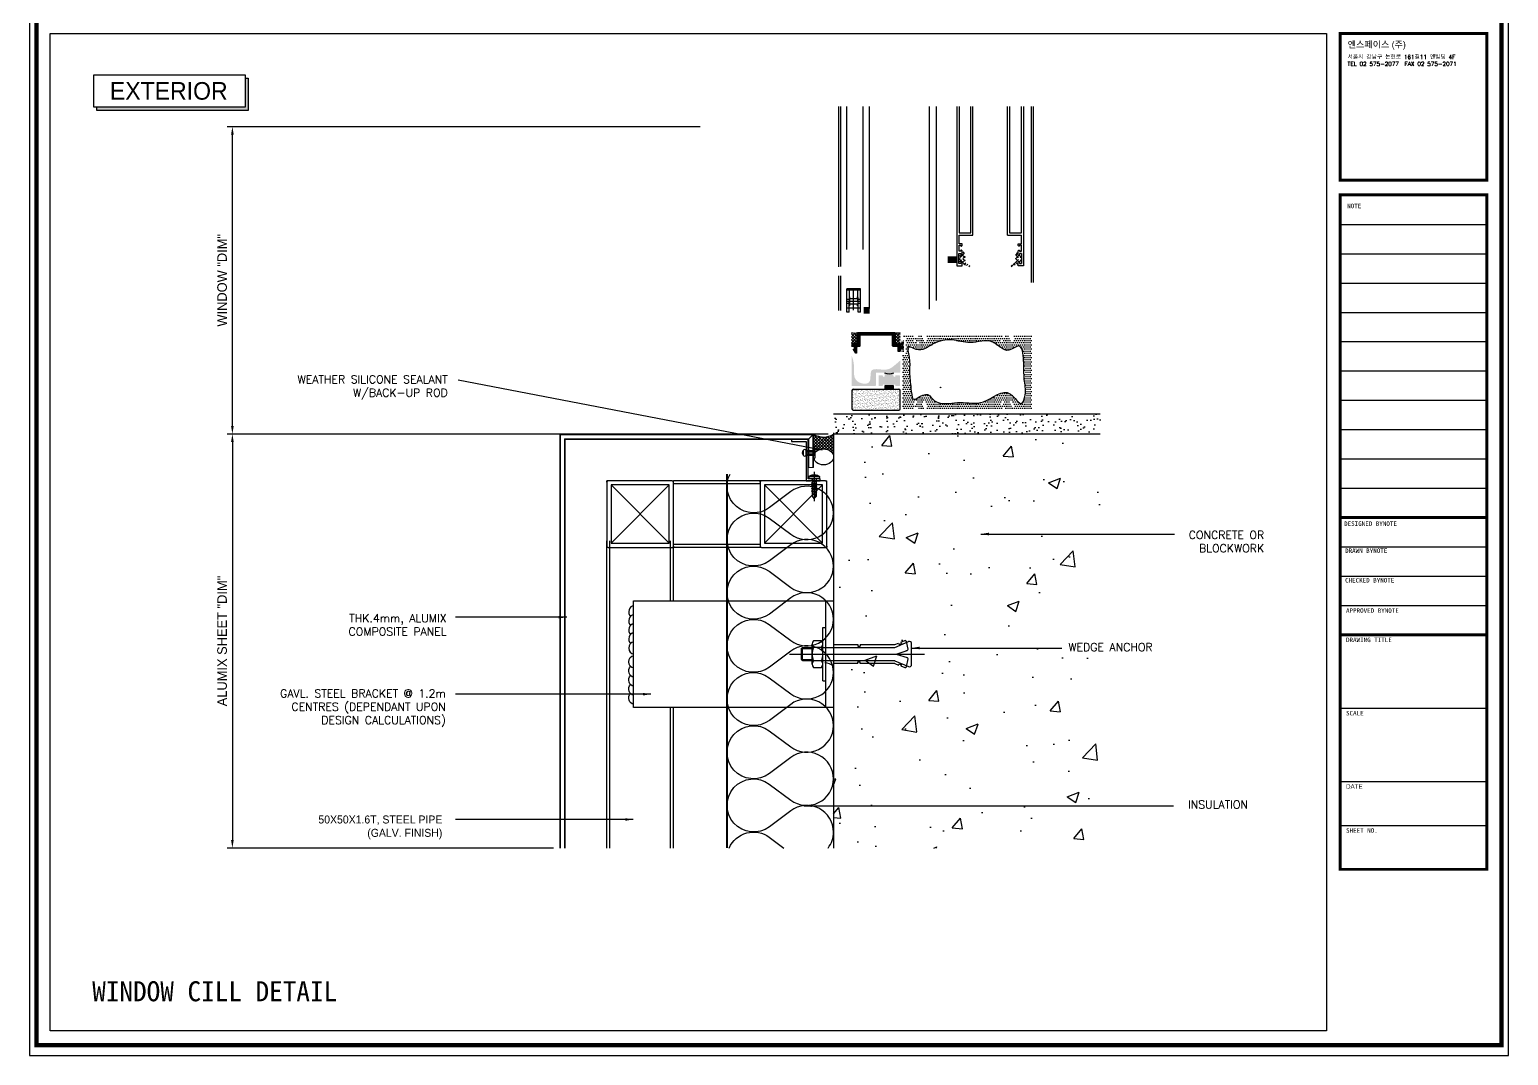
# Model space of a CAD drawing. Header units: millimetres. Extents: x 7297 to 60227, y -7497 to 19324.
# Drawn here: x 21964 to 23072, y 14793 to 15561 of the extents above; entities that cross this region are included whole.
import ezdxf

# ---------------------------------------------------------------- set-up
doc = ezdxf.new("R2010")
doc.units = ezdxf.units.MM
doc.layers.add('NS_AL_PANEL', color=32, linetype='Continuous', lineweight=9)
for name, color, linetype in [('NS_BRACKET_NUTS', 1, 'Continuous'), ('NS_CAULKING', 8, 'Continuous'), ('NS_COL_D-GREY', 8, 'Continuous'), ('NS_COL_MAGENTA', 6, 'Continuous'), ('NS_COL_RED', 1, 'Continuous'), ('NS_COL_WHITE', 7, 'Continuous'), ('NS_CON', 8, 'Continuous'), ('NS_CON_LINE', 2, 'Continuous'), ('NS_DIM', 1, 'Continuous'), ('NS_FORM', 7, 'Continuous'), ('NS_FRAME', 253, 'Continuous'), ('NS_INSUL', 8, 'Continuous'), ('NS_PIPE_FRAME', 2, 'Continuous'), ('NS_RIVET_SCREW', 1, 'Continuous'), ('NS_TEXT', 2, 'Continuous'), ('NS_TEXT_TITLE', 141, 'Continuous'), ('NS_WATERPROOF', 150, 'Continuous'), ('NS_WELD', 1, 'Continuous')]:
    doc.layers.add(name, color=color, linetype=linetype)
doc.styles.add('Expo M', font='Expo M.ttf')
doc.styles.add('HGTXT', font='romans.shx', dxfattribs={"bigfont": 'whgtxt.shx'})
doc.styles.add('HY울릉도L', font='')
doc.styles.add('style1', font='simplex.shx')
doc.styles.get('HY울릉도L').set_extended_font_data('Dotum')
doc.dimstyles.new('N-SPACE', dxfattribs={"dimscale": 4, "dimtxt": 1.8, "dimasz": 1.5, "dimexe": 1, "dimexo": 1, "dimgap": 1, "dimtad": 1, "dimtoh": 1, "dimdec": 1, "dimzin": 1, "dimdsep": 46, "dimtxsty": 'Expo M', "dimcen": 2, "dimclrd": 1, "dimclre": 1, "dimclrt": 2, "dimadec": 1, "dimazin": 0, "dimtfac": 1, "dimtdec": 1, "dimtix": 1, "dimtmove": 1, "dimatfit": 3, "dimfxl": 1, "dimtolj": 1, "dimtzin": 1, "dimarcsym": 0})
pattern_1 = [(45, (-13537.5487, 10922.9995), (-1.122532015, 1.122532015), []), (135, (-13537.5487, 10922.9995), (-1.122532015, -1.122532015), [])]
pattern_2 = [(45, (22001.5755, 14444.3175), (-1.3258252, 1.3258252), []), (135, (22001.5755, 14444.3175), (-1.3258252, -1.3258252), [])]

# ---------------------------------------------------------------- blocks, each defined once
blk = doc.blocks.new('AL-TEMPLATE')
at = {"color": 8}
for p, q in [((2716.82, 1392.97), (2800.02, 1392.97)), ((2716.82, 1376.33), (2800.02, 1376.33)), ((2716.82, 1359.69), (2800.02, 1359.69)), ((2716.82, 1343.05), (2800.02, 1343.05)), ((2716.82, 1326.41), (2800.02, 1326.41)), ((2716.82, 1309.77), (2800.02, 1309.77)), ((2716.82, 1293.13), (2800.02, 1293.13)), ((2716.82, 1276.49), (2800.02, 1276.49)), ((2716.82, 1259.85), (2800.02, 1259.85)), ((2716.82, 1243.21), (2800.02, 1243.21)), ((2716.82, 1209.93), (2800.02, 1209.93)), ((2716.82, 1193.29), (2800.02, 1193.29)), ((2716.82, 1176.65), (2800.02, 1176.65)), ((2716.82, 1118.41), (2800.02, 1118.41)), ((2716.82, 1076.81), (2800.02, 1076.81)), ((2716.82, 1051.85), (2800.02, 1051.85))]:
    blk.add_line(p, q, dxfattribs=at)
at = {"color": 7, "ltscale": 2}
blk.add_lwpolyline([(1972.34, 1515.25), (1972.34, 921.25), (2812.34, 921.25), (2812.34, 1515.25)], close=True, dxfattribs=at)
at = {"color": 8}
for points, const_width in [([(1976.34, 1509.45), (2808.34, 1509.45), (2808.34, 927.05), (1976.34, 927.05)], 2.5), ([(2716.82, 1501.32), (2800.02, 1501.32), (2800.02, 1418.12), (2716.82, 1418.12)], 1.66), ([(2716.82, 1409.8), (2800.02, 1409.8), (2800.02, 1026.89), (2716.82, 1026.89)], 1.66)]:
    blk.add_lwpolyline(points, close=True, dxfattribs=dict(at, const_width=const_width))
at = {"color": 9}
blk.add_lwpolyline([(1984.07, 1501.32), (2709.08, 1501.32), (2709.08, 935.18), (1984.07, 935.18)], close=True, dxfattribs=at)
at = {"color": 8, "const_width": 1.66}
for points in [[(2716.82, 1226.57), (2800.02, 1226.57)], [(2716.82, 1160.01), (2800.02, 1160.01)]]:
    blk.add_lwpolyline(points, dxfattribs=at)
at = {"color": 146, "true_color": 0x105689, "insert": (2721.06, 1496.93), "char_height": 3.6698, "attachment_point": 1, "style": 'HGTXT'}
blk.add_mtext('{\\fExpo M|b0|i0|c129|p18;엔스페이스 (주)}', dxfattribs=at)
at = {"insert": (2720.94, 1489.17), "char_height": 2.3487, "attachment_point": 1, "style": 'HGTXT'}
blk.add_mtext('서울시 강남구 논현로 161길11 엔빌딩 4F\\PTEL 02 575-2077  FAX 02 575-2071', dxfattribs=at)
at = {"color": 8, "attachment_point": 1}
for s, insert, char_height, width in [('NOTE', (2720.76, 1404.73), 2.556, 438.9676), ('DESIGNED BYNOTE', (2719.01, 1224.39), 2.5559, 438.9676), ('DRAWN BYNOTE', (2719.56, 1209.04), 2.5559, 438.9676), ('CHECKED BYNOTE', (2719.56, 1192.25), 2.5559, 438.9676), ('APPROVED BYNOTE', (2720.1, 1175.04), 2.5559, 438.9676), ('DRAWING TITLE', (2720.1, 1158.4), 2.5559, 438.9675), ('SCALE', (2720.1, 1116.8), 2.556, 438.9675), ('{\\fﾱﾼﾸﾲ|b0|i0|c129|p49;DATE}', (2720.1, 1075.2), 2.5559, 438.9675), ('SHEET NO.', (2720.1, 1050.24), 2.556, 438.9675)]:
    blk.add_mtext(s, dxfattribs=dict(at, insert=insert, char_height=char_height, width=width))
blk = doc.blocks.new('*D898')
at = {"layer": 'NS_DIM', "color": 1, "lineweight": -2, "transparency": 16777216}
for p, q in [((22357.2, 15258.3), (22111.7, 15258.3)), ((22115.7, 15252.3), (22115.7, 14954.1)), ((22356.4, 14948.1), (22111.7, 14948.1))]:
    blk.add_line(p, q, dxfattribs=at)
at = {"layer": 'NS_DIM', "color": 1, "transparency": 16777216}
for points in [[(22114.7, 15252.3), (22116.7, 15252.3), (22115.7, 15258.3)], [(22114.7, 14954.1), (22116.7, 14954.1), (22115.7, 14948.1)]]:
    blk.add_solid(points, dxfattribs=at)
at = {"layer": 'NS_DIM', "color": 2, "transparency": 16777216, "insert": (22108, 15103.2), "char_height": 7.2, "attachment_point": 5, "rotation": 90, "style": 'Expo M'}
blk.add_mtext('\\A1;ALUMIX SHEET "DIM"', dxfattribs=at)
blk = doc.blocks.new('*D897')
at = {"layer": 'NS_DIM', "color": 1, "lineweight": -2, "transparency": 16777216}
for p, q in [((22466.5, 15488.6), (22111.7, 15488.6)), ((22115.7, 15264.3), (22115.7, 15482.6)), ((22562.5, 15258.3), (22111.7, 15258.3))]:
    blk.add_line(p, q, dxfattribs=at)
at = {"layer": 'NS_DIM', "color": 1, "transparency": 16777216}
for points in [[(22114.7, 15482.6), (22116.7, 15482.6), (22115.7, 15488.6)], [(22114.7, 15264.3), (22116.7, 15264.3), (22115.7, 15258.3)]]:
    blk.add_solid(points, dxfattribs=at)
at = {"layer": 'NS_DIM', "color": 2, "transparency": 16777216, "insert": (22108, 15373.5), "char_height": 7.2, "attachment_point": 5, "rotation": 90, "style": 'Expo M'}
blk.add_mtext('\\A1;WINDOW "DIM"', dxfattribs=at)
blk = doc.blocks.new('피스')
for p, q in [((-4, 1.5), (-4, 1)), ((-4, 1.5), (4, 1.5)), ((-3, 0), (3, 0)), ((-0.5, 3), (-0.4, 2.3)), ((-0.4, 2.3), (0.4, 2.3)), ((0, 5), (0, -16.8)), ((0.5, 3), (0.4, 2.3)), ((4, 1.5), (4, 1)), ((2, -1.5), (-2, -2)), ((-1.5, -1.5), (-2, -2)), ((-2, -2), (-1.5, -2.5)), ((-1.5, -3.5), (-2, -4)), ((2, -3.5), (-2, -4)), ((-2, -4), (-1.5, -4.5)), ((-1.5, -5.5), (-2, -6)), ((2, -5.5), (-2, -6)), ((-2, -6), (-1.5, -6.5)), ((-1.5, -7.5), (-2, -8)), ((2, -7.5), (-2, -8)), ((-2, -8), (-1.5, -8.5)), ((-1.5, -9.5), (-2, -10)), ((2, -9.5), (-2, -10)), ((-2, -10), (-1.5, -10.5)), ((-1.5, -0.5), (-1.5, -1.5)), ((1.5, -1), (-1.5, -1.5)), ((1.5, -2), (-1.5, -2.5)), ((-1.5, -2.5), (-1.5, -3.5)), ((1.5, -3), (-1.5, -3.5)), ((1.5, -4), (-1.5, -4.5)), ((-1.5, -4.5), (-1.5, -5.5)), ((1.5, -5), (-1.5, -5.5)), ((1.5, -6), (-1.5, -6.5)), ((-1.5, -6.5), (-1.5, -7.5)), ((1.5, -7), (-1.5, -7.5)), ((1.5, -8), (-1.5, -8.5)), ((-1.5, -8.5), (-1.5, -9.5)), ((1.5, -9), (-1.5, -9.5)), ((1.5, -10), (-1.5, -10.5)), ((-1.5, -10.5), (-1.5, -13.5)), ((1.5, -0.5), (1.5, -1)), ((1.5, -1), (2, -1.5)), ((2, -1.5), (1.5, -2)), ((1.5, -2), (1.5, -3)), ((1.5, -3), (2, -3.5)), ((2, -3.5), (1.5, -4)), ((1.5, -4), (1.5, -5)), ((1.5, -5), (2, -5.5)), ((2, -5.5), (1.5, -6)), ((1.5, -6), (1.5, -7)), ((1.5, -7), (2, -7.5)), ((2, -7.5), (1.5, -8)), ((1.5, -8), (1.5, -9)), ((1.5, -9), (2, -9.5)), ((2, -9.5), (1.5, -10)), ((1.5, -10), (1.5, -13)), ((0, -15), (-1.5, -13.5)), ((-1.3, -13.5), (-1.3, -12)), ((0, -15), (-1.3, -13.5)), ((0, -15), (1.5, -13)), ((1.5, -13), (0.6, -11.5))]:
    blk.add_line(p, q)
for centre, radius, start, end in [((0, -3.1), 6.08, 94.7146, 131.1121), ((-3, 1), 1, 180, 270), ((-2, -0.5), 0.5, 0, 90), ((0, -3.1), 6.08, 48.8879, 85.2854), ((2, -0.5), 0.5, 90, 180), ((3, 1), 1, 270, 0), ((-0.3, -12), 1, 30.0863, 180)]:
    blk.add_arc(centre, radius, start, end)
blk = doc.blocks.new('N-SCREW')
blk.add_blockref('피스', (17.3, -1))
blk = doc.blocks.new('md-01')
blk.add_lwpolyline([(3059.8, 4337.6), (3059.8, 4328.6), (3043.3, 4328.6), (3030.3, 4328.6), (3030.3, 4316.1), (3031.8, 4316.1), (3031.8, 4327.1), (3043.3, 4327.1), (3061.3, 4327.1), (3061.3, 4330.1), (3061, 4330.4), (3061.3, 4330.7), (3061, 4331), (3061.3, 4331.3), (3061, 4331.6), (3061.3, 4331.9), (3061, 4332.2), (3061.3, 4332.5), (3061, 4332.8), (3061.3, 4333.1), (3061, 4333.4), (3061.3, 4333.7), (3061, 4334), (3061.3, 4334.3), (3061, 4334.6), (3061.3, 4334.9), (3061.3, 4337.6)], close=True)
at = {"xscale": -1, "rotation": 90}
blk.add_blockref('N-SCREW', (3058.7, 4350.4), dxfattribs=at)
blk = doc.blocks.new('*U98')
for p, q in [((1, 50), (0, 50)), ((0, 49), (0, 50)), ((0, 49), (0, 1)), ((49, 50), (1, 50)), ((3.2, 3.2), (46.8, 46.8)), ((46.8, 3.2), (3.2, 46.8)), ((49, 50), (50, 50)), ((50, 49), (50, 50)), ((50, 1), (50, 49)), ((0, 1), (0, 0)), ((1, 0), (0, 0)), ((50, 1), (50, 0)), ((1, 0), (49, 0)), ((49, 0), (50, 0))]:
    blk.add_line(p, q)
blk.add_lwpolyline([(3.2, 46.8), (3.2, 3.2), (46.8, 3.2), (46.8, 46.8)], close=True)
for centre, start, end in [((1, 49), 90, 180), ((49, 49), 0, 90), ((1, 1), 180, 270), ((49, 1), 270, 0)]:
    blk.add_arc(centre, 1, start, end)

msp = doc.modelspace()

# ---------------------------------------------------------------- hatches: boundary and pattern name
at = {"layer": 'NS_CAULKING'}
msp.add_hatch(color=256, dxfattribs=at).paths.add_polyline_path([(22612.86, 15301.87), (22612.86, 15302.32), (22615.66, 15302.32, -0.4142136), (22616.16, 15301.82), (22616.16, 15294.82, -0.4142136), (22615.66, 15294.32), (22612.86, 15294.32), (22612.86, 15294.77, 1), (22611.36, 15294.77), (22611.36, 15294.32), (22604.86, 15294.32), (22604.86, 15294.77, 1), (22603.36, 15294.77), (22603.36, 15294.32), (22600.66, 15294.32, -0.4142136), (22600.16, 15294.82), (22600.16, 15301.82, -0.4142136), (22600.66, 15302.32), (22603.36, 15302.32), (22603.36, 15301.87, 1), (22604.86, 15301.87), (22604.86, 15303.57, 0.1989124), (22604.64, 15304.1, 0.200897), (22611.58, 15304.1, 0.1989124), (22611.36, 15303.57), (22611.36, 15302.32), (22611.36, 15301.87, 1)])
h = msp.add_hatch(dxfattribs=at)
h.set_pattern_fill('ANSI37', color=256, scale=0.5, style=0)
h.set_pattern_definition([(45, (-3566.0083, -22469.9469), (-1.122532015, 1.122532015), []), (135, (-3566.0083, -22469.9469), (-1.122532015, -1.122532015), [])])
edge = h.paths.add_edge_path()
edge.add_ellipse((22558.95, 15241.18), major_axis=(-7.5, 0), ratio=0.7930893, start_angle=180, end_angle=360)
edge.add_line((22551.45, 15241.18), (22551.45, 15258.33))
edge.add_arc((22558.95, 15269.53), 13.48, 236.20705, 303.79295)
edge.add_line((22566.45, 15258.33), (22566.45, 15241.18))
at = {"layer": 'NS_COL_D-GREY'}
h = msp.add_hatch(dxfattribs=at)
h.set_pattern_fill('ANSI37', color=256, scale=15, style=0)
h.set_pattern_definition(pattern_2)
edge = h.paths.add_edge_path(flags=16)
edge.add_arc((22661.8, 15388.93), 0.3, 180, 289.87076)
edge.add_arc((22659.15, 15396.29), 8.12, 289.87076, 298.29301)
edge.add_arc((22662.56, 15389.8), 0.8, 303.16009, 416.83991)
edge.add_arc((22659.15, 15383.32), 8.12, 61.70699, 70.12924)
edge.add_arc((22661.8, 15390.68), 0.3, 70.12924, 180)
edge.add_line((22661.5, 15390.68), (22661.5, 15388.93))
edge = h.paths.add_edge_path()
edge.add_arc((22664.94, 15387.47), 0.3, 99.59407, 226.96109, ccw=False)
edge.add_arc((22664.84, 15388.07), 0.3, 279.59407, 360)
edge.add_line((22665.14, 15388.07), (22665.14, 15391.17))
edge.add_arc((22645.55, 15387.15), 20, 11.60062, 19.43343)
edge.add_arc((22663, 15393.3), 1.5, 19.43343, 90)
edge.add_line((22663, 15394.8), (22662.96, 15394.8))
edge.add_line((22662.96, 15394.8), (22662.96, 15392.58))
edge.add_line((22662.96, 15392.58), (22662.46, 15392.08))
edge.add_line((22662.46, 15392.08), (22661.76, 15392.08))
edge.add_line((22661.76, 15392.08), (22661.76, 15392.4))
edge.add_line((22661.76, 15392.4), (22661.76, 15392.5))
edge.add_arc((22661.46, 15392.5), 0.3, 0, 130)
edge.add_line((22661.26, 15392.73), (22660.86, 15392.4))
edge.add_arc((22661.06, 15392.17), 0.3, 130, 180)
edge.add_line((22660.76, 15392.17), (22660.76, 15387.2))
edge.add_arc((22661.06, 15387.2), 0.3, 180, 210)
edge.add_line((22660.8, 15387.05), (22661.03, 15386.65))
edge.add_arc((22661.29, 15386.8), 0.3, 209.9997, 345.00028)
edge.add_line((22661.58, 15386.72), (22661.8, 15387.58))
edge.add_line((22661.8, 15387.58), (22662.46, 15387.58))
edge.add_line((22662.46, 15387.58), (22662.96, 15387.08))
edge.add_line((22662.96, 15387.08), (22662.96, 15386.29))
edge.add_arc((22663.46, 15386.29), 0.5, 180, 244.2937)
edge.add_line((22663.24, 15385.84), (22667.85, 15383.64))
edge.add_arc((22668.15, 15384.04), 0.5, 233.01777, 406.95174)
edge.add_line((22668.49, 15384.4), (22664.74, 15387.26))
h = msp.add_hatch(dxfattribs=at)
h.set_pattern_fill('ANSI37', color=256, scale=15, style=0)
h.set_pattern_definition(pattern_2)
edge = h.paths.add_edge_path(flags=16)
edge.add_arc((22706.11, 15388.93), 0.3, 250.12924, 360)
edge.add_line((22706.41, 15388.93), (22706.41, 15390.68))
edge.add_arc((22706.11, 15390.68), 0.3, 0, 109.87076)
edge.add_arc((22708.77, 15383.32), 8.12, 109.87076, 118.29301)
edge.add_arc((22705.36, 15389.8), 0.8, 123.16009, 236.83991)
edge.add_arc((22708.77, 15396.29), 8.12, 241.70699, 250.12924)
edge = h.paths.add_edge_path()
edge.add_arc((22702.97, 15387.47), 0.3, -46.96109, 80.40593, ccw=False)
edge.add_line((22703.18, 15387.26), (22699.43, 15384.4))
edge.add_arc((22699.77, 15384.04), 0.5, 133.04826, 306.98223)
edge.add_line((22700.07, 15383.64), (22704.67, 15385.84))
edge.add_arc((22704.46, 15386.29), 0.5, 295.7063, 360)
edge.add_line((22704.96, 15386.29), (22704.96, 15387.08))
edge.add_line((22704.96, 15387.08), (22705.46, 15387.58))
edge.add_line((22705.46, 15387.58), (22706.11, 15387.58))
edge.add_line((22706.11, 15387.58), (22706.34, 15386.72))
edge.add_arc((22706.63, 15386.8), 0.3, 194.99972, 330.0003)
edge.add_line((22706.89, 15386.65), (22707.12, 15387.05))
edge.add_arc((22706.86, 15387.2), 0.3, 330, 360)
edge.add_line((22707.16, 15387.2), (22707.16, 15392.17))
edge.add_arc((22706.86, 15392.17), 0.3, 0, 50)
edge.add_line((22707.05, 15392.4), (22706.65, 15392.73))
edge.add_arc((22706.46, 15392.5), 0.3, 50, 180)
edge.add_line((22706.16, 15392.5), (22706.16, 15392.4))
edge.add_line((22706.16, 15392.4), (22706.16, 15392.08))
edge.add_line((22706.16, 15392.08), (22705.46, 15392.08))
edge.add_line((22705.46, 15392.08), (22704.96, 15392.58))
edge.add_line((22704.96, 15392.58), (22704.96, 15394.8))
edge.add_line((22704.96, 15394.8), (22704.92, 15394.8))
edge.add_arc((22704.92, 15393.3), 1.5, 90, 160.56657)
edge.add_arc((22722.36, 15387.15), 20, 160.56657, 168.39938)
edge.add_line((22702.77, 15391.17), (22702.77, 15388.07))
edge.add_arc((22703.07, 15388.07), 0.3, 180, 260.40593)
h = msp.add_hatch(dxfattribs=at)
h.set_pattern_fill('ANSI37', color=256, scale=0.5, style=0)
h.set_pattern_definition(pattern_1)
h.paths.add_polyline_path([(22584.15, 15326.83, -0.4142136), (22583.65, 15326.33), (22580.45, 15326.33), (22580.45, 15324.02), (22579.95, 15324.02), (22579.95, 15334.33, 0.1339929), (22584.4, 15334.26, 0.2654604), (22584.15, 15333.83)])
h = msp.add_hatch(dxfattribs=at)
h.set_pattern_fill('ANSI31', color=256, scale=0.2, style=0)
h.set_pattern_definition([(45, (-13537.5487, 10922.99954), (-0.449012806, 0.449012806), [])])
h.paths.add_polyline_path([(22612.16, 15334.33, -0.4142134), (22612.66, 15333.83), (22612.66, 15326.33, 0.4142134), (22613.16, 15325.83), (22617.76, 15325.83), (22617.76, 15325.33), (22616.46, 15324.33), (22616.46, 15323.83, 0.4142136), (22616.96, 15323.33), (22618.16, 15323.33, -1), (22618.16, 15322.33), (22616.97, 15322.33, 0.426008), (22616.45, 15321.83), (22616.45, 15320.56, -0.3752797), (22615.96, 15320.13), (22614.96, 15320.13), (22614.96, 15323.33, 0.4142136), (22614.46, 15323.83), (22611.16, 15323.83, -0.4142134), (22610.66, 15324.33), (22610.66, 15331.83, 0.4142134), (22610.16, 15332.33), (22586.65, 15332.33, 0.4142136), (22586.15, 15331.83), (22586.15, 15324.33, -0.4142136), (22585.65, 15323.83), (22584.16, 15323.83, 0.4142136), (22583.66, 15323.33), (22583.66, 15318.83), (22583.16, 15318.83), (22581.36, 15321.53), (22581.36, 15321.83), (22581.86, 15321.83, 0.4142136), (22582.16, 15322.13), (22582.16, 15323.33, 0.4142136), (22581.66, 15323.83), (22580.45, 15323.83), (22580.45, 15326.33), (22583.65, 15326.33, 0.4142136), (22584.15, 15326.83), (22584.15, 15333.83, -0.4142136), (22584.65, 15334.33)])
h = msp.add_hatch(dxfattribs=at)
h.set_pattern_fill('ANSI37', color=256, scale=0.5, style=0)
h.set_pattern_definition(pattern_1)
h.paths.add_polyline_path([(22616.45, 15326.83, 1), (22617.45, 15326.83), (22617.45, 15328.33), (22618.95, 15328.33), (22618.95, 15320.33), (22617.45, 15320.33), (22617.45, 15321.83, 0.4025167), (22616.97, 15322.33), (22618.16, 15322.33, 1), (22618.16, 15323.33), (22616.96, 15323.33, -0.4142136), (22616.46, 15323.83), (22616.46, 15324.33), (22617.76, 15325.33), (22617.76, 15325.83), (22613.16, 15325.83, -0.4142134), (22612.66, 15326.33), (22612.66, 15333.83, 0.323396), (22612.32, 15334.3, 0.0800891), (22616.45, 15334.33)])
h = msp.add_hatch(dxfattribs=at)
h.set_pattern_fill('DOTS', color=256, style=0)
h.set_pattern_definition([(0, (17335.385, 2067.9974), (0.79375, 1.5875), [0, -1.5875])])
edge = h.paths.add_edge_path(flags=16)
edge.add_spline(control_points=[(22625.34, 15285.95), (22624.85, 15288.69), (22624.09, 15295.21), (22623.39, 15305.84), (22623.09, 15313.66), (22623, 15326.27), (22631.35, 15318.14), (22641.25, 15327.65), (22655.03, 15330.04), (22669.68, 15324.71), (22685.53, 15331.72), (22695.72, 15317.06), (22707.47, 15328.33), (22709.44, 15310.81), (22708.78, 15300.1), (22711.25, 15290.02), (22707.26, 15276.99), (22696.38, 15296.66), (22680.14, 15278.47), (22664.23, 15282.8), (22651.91, 15280.9), (22642.21, 15281.19), (22637.52, 15289.52), (22631.51, 15286.73), (22626.38, 15283.52), (22625.43, 15285.48), (22625.34, 15285.95)], knot_values=[0, 0, 0, 0, 8.3639029, 20.0050168, 29.9905783, 38.1238682, 42.1800199, 55.775346, 69.9536358, 83.8740465, 101.0009846, 114.398638, 122.4624564, 133.7410958, 148.2439871, 159.9528147, 166.6078069, 177.5716521, 198.4790084, 216.0315894, 224.6058283, 236.7240476, 241.361913, 249.492277, 253.5986115, 255.0113704, 255.0113704, 255.0113704, 255.0113704], degree=3, periodic=0)
edge = h.paths.add_edge_path()
edge.add_arc((22620.16, 15329.53), 0.5, -0.00202, 89.99889, ccw=False)
edge.add_line((22620.66, 15329.53), (22620.66, 15319.13))
edge.add_arc((22620.16, 15319.13), 0.5, 269.99889, 359.99798, ccw=False)
edge.add_line((22620.16, 15318.63), (22618.66, 15318.63))
edge.add_arc((22618.66, 15318.13), 0.5, 89.99889, 179.99929)
edge.add_line((22618.16, 15318.13), (22618.16, 15276.03))
edge.add_line((22618.16, 15276.03), (22626.84, 15276.03))
edge.add_arc((22626.84, 15276.53), 0.5, 270, 388.43689)
edge.add_arc((22631.46, 15279.03), 4.75, 135.32562, 208.43689, ccw=False)
edge.add_arc((22628.79, 15281.66), 1, -44.67438, 135.32562, ccw=False)
edge.add_arc((22631.46, 15279.03), 2.75, 135.32562, 404.6766)
edge.add_arc((22634.12, 15281.66), 1, 90, 224.6766, ccw=False)
edge.add_line((22634.12, 15282.66), (22634.12, 15282.66))
edge.add_arc((22634.12, 15281.66), 1, 44.6766, 89.99942, ccw=False)
edge.add_arc((22631.46, 15279.03), 4.75, -28.43689, 44.6766, ccw=False)
edge.add_arc((22636.07, 15276.53), 0.5, 151.56311, 270)
edge.add_line((22636.07, 15276.03), (22691.84, 15276.03))
edge.add_arc((22691.84, 15276.53), 0.5, 270, 388.43689)
edge.add_arc((22696.46, 15279.03), 4.75, 135.32562, 208.43689, ccw=False)
edge.add_arc((22693.79, 15281.66), 1, -44.67438, 135.32562, ccw=False)
edge.add_arc((22696.46, 15279.03), 2.75, 135.32562, 404.6766)
edge.add_arc((22699.12, 15281.66), 1, 44.6766, 224.6766, ccw=False)
edge.add_arc((22696.46, 15279.03), 4.75, -28.43689, 44.6766, ccw=False)
edge.add_arc((22701.07, 15276.53), 0.5, 151.56311, 270)
edge.add_line((22701.07, 15276.03), (22714.76, 15276.03))
edge.add_line((22714.76, 15276.03), (22714.76, 15332.63))
edge.add_line((22714.76, 15332.63), (22701.07, 15332.63))
edge.add_arc((22701.07, 15332.13), 0.5, 90, 208.43689)
edge.add_arc((22696.46, 15329.63), 4.75, -44.6766, 28.43689, ccw=False)
edge.add_arc((22699.12, 15326.99), 1, 135.3234, 315.3234, ccw=False)
edge.add_arc((22696.46, 15329.63), 2.75, 315.3234, 584.67438)
edge.add_arc((22693.79, 15326.99), 1, -135.32562, 44.67438, ccw=False)
edge.add_arc((22696.46, 15329.63), 4.75, 151.56311, 224.67438, ccw=False)
edge.add_arc((22691.84, 15332.13), 0.5, 331.56311, 450)
edge.add_line((22691.84, 15332.63), (22636.07, 15332.63))
edge.add_arc((22636.07, 15332.13), 0.5, 90, 208.43689)
edge.add_arc((22631.46, 15329.63), 4.75, -44.6766, 28.43689, ccw=False)
edge.add_arc((22634.12, 15326.99), 1, 135.3234, 315.3234, ccw=False)
edge.add_arc((22631.46, 15329.63), 2.75, 315.3234, 584.67438)
edge.add_arc((22628.79, 15326.99), 1, -135.32562, 44.67438, ccw=False)
edge.add_arc((22631.46, 15329.63), 4.75, 151.56311, 224.67438, ccw=False)
edge.add_arc((22626.84, 15332.13), 0.5, 331.56311, 450)
edge.add_line((22626.84, 15332.63), (22618.66, 15332.63))
edge.add_arc((22618.66, 15332.13), 0.5, 90, 180)
edge.add_line((22618.16, 15332.13), (22618.16, 15330.53))
edge.add_arc((22618.66, 15330.53), 0.5, 180, 269.99889)
edge.add_line((22618.66, 15330.03), (22620.16, 15330.03))
edge = h.paths.add_edge_path()
edge.add_line((22617.46, 15320.33), (22617.46, 15322.33))
edge.add_line((22618.96, 15320.33), (22617.46, 15320.33))
edge.add_line((22618.96, 15328.33), (22618.96, 15320.33))
edge.add_line((22617.46, 15328.33), (22618.96, 15328.33))
edge.add_line((22617.46, 15326.33), (22617.46, 15328.33))
h = msp.add_hatch(dxfattribs=at)
h.set_pattern_fill('AR-SAND', color=256, scale=0.5, style=0)
h.set_pattern_definition([(37.5, (38972.8013, -441644.1207), (-0.031496679, 0.9634118845), [0, -0.76, 0, -0.85, 0, -0.8125]), (7.5, (38972.8013, -441644.1207), (0.8848883526, 1.4110730326), [0, -0.41, 0, -0.685, 0, -0.2625]), (327.5, (38972.1863, -441644.1207), (1.5570709309, 0.0028295268), [0, -0.25, 0, -0.9, 0, -1.175]), (317.5, (38972.1863, -441644.1207), (1.5030633023, 0.4388377825), [0, -0.125, 0, -0.59, 0, -0.675])])
edge = h.paths.add_edge_path()
edge.add_arc((22597.65, 15294.82), 0.5, 270, 360)
edge.add_line((22598.15, 15294.82), (22598.15, 15303.82))
edge.add_arc((22598.65, 15303.82), 0.5, 90, 180, ccw=False)
edge.add_line((22598.65, 15304.32), (22604.1, 15304.32))
edge.add_arc((22604.1, 15303.57), 0.75, 0, 90, ccw=False)
edge.add_line((22604.85, 15303.57), (22604.85, 15301.87))
edge.add_arc((22604.1, 15301.87), 0.75, 180, 360, ccw=False)
edge.add_line((22603.35, 15301.87), (22603.35, 15302.32))
edge.add_line((22603.35, 15302.32), (22600.65, 15302.32))
edge.add_arc((22600.65, 15301.82), 0.5, 90, 180)
edge.add_line((22600.15, 15301.82), (22600.15, 15294.82))
edge.add_arc((22600.65, 15294.82), 0.5, 180, 270)
edge.add_line((22600.65, 15294.32), (22603.35, 15294.32))
edge.add_line((22603.35, 15294.32), (22603.35, 15294.77))
edge.add_arc((22604.1, 15294.77), 0.75, 0, 180, ccw=False)
edge.add_line((22604.85, 15294.77), (22604.85, 15294.32))
edge.add_line((22604.85, 15294.32), (22611.36, 15294.32))
edge.add_line((22611.36, 15294.32), (22611.36, 15294.77))
edge.add_arc((22612.11, 15294.77), 0.75, 0, 180, ccw=False)
edge.add_line((22612.86, 15294.77), (22612.86, 15294.32))
edge.add_line((22612.86, 15294.32), (22615.66, 15294.32))
edge.add_arc((22615.66, 15294.82), 0.5, 270, 360)
edge.add_line((22616.16, 15294.82), (22616.16, 15301.82))
edge.add_arc((22615.66, 15301.82), 0.5, 360, 450)
edge.add_line((22615.66, 15302.32), (22612.86, 15302.32))
edge.add_line((22612.86, 15302.32), (22612.86, 15301.87))
edge.add_arc((22612.11, 15301.87), 0.75, -180, 0, ccw=False)
edge.add_line((22611.36, 15301.87), (22611.36, 15302.32))
edge.add_line((22611.36, 15302.32), (22611.36, 15303.57))
edge.add_arc((22612.11, 15303.57), 0.75, 90, 180, ccw=False)
edge.add_line((22612.11, 15304.32), (22615.96, 15304.32))
edge.add_arc((22615.96, 15304.82), 0.5, 270, 359.99764)
edge.add_line((22616.46, 15304.82), (22616.46, 15313.41))
edge.add_spline(control_points=[(22616.45, 15313.41), (22614.89, 15312.05), (22612.46, 15309.94), (22608.34, 15306.77), (22602.74, 15306.13), (22592.3, 15308.56), (22596.1, 15294.38), (22579.77, 15297.06), (22582.77, 15308.94), (22580.7, 15315.15), (22579.96, 15317.38)], knot_values=[0.0063454, 0.0063454, 0.0063454, 0.0063454, 6.244667, 9.7507185, 15.185216, 23.6789005, 32.504152, 41.4896905, 54.2301204, 61.3886263, 61.3886263, 61.3886263, 61.3886263], degree=3, periodic=0)
edge.add_line((22579.96, 15317.38), (22579.96, 15294.32))
edge.add_line((22579.96, 15294.32), (22597.65, 15294.32))
h = msp.add_hatch(dxfattribs=at)
h.set_pattern_fill('AR-SAND', color=256, style=0)
h.set_pattern_definition([(37.5, (50082.4595, -437545.563), (-0.062993358, 1.926823769), [0, -1.52, 0, -1.7, 0, -1.625]), (7.5, (50082.4595, -437545.563), (1.769776705, 2.822146065), [0, -0.82, 0, -1.37, 0, -0.525]), (327.5, (50081.2295, -437545.563), (3.114141862, 0.0056590535), [0, -0.5, 0, -1.8, 0, -2.35]), (317.5, (50081.2295, -437545.563), (3.006126605, 0.877675565), [0, -0.25, 0, -1.18, 0, -1.35])])
edge = h.paths.add_edge_path()
edge.add_arc((22615.3, 15291.02), 1, 0, 90, ccw=False)
edge.add_line((22616.3, 15291.02), (22616.3, 15277.12))
edge.add_arc((22615.3, 15277.12), 1, 270, 360, ccw=False)
edge.add_line((22615.3, 15276.12), (22581.25, 15276.12))
edge.add_arc((22581.25, 15277.12), 1, 180, 270, ccw=False)
edge.add_line((22580.25, 15277.12), (22580.25, 15291.02))
edge.add_arc((22581.25, 15291.02), 1, 90, 180, ccw=False)
edge.add_line((22581.25, 15292.02), (22615.3, 15292.02))
h = msp.add_hatch(dxfattribs=at)
h.set_pattern_fill('ANSI31', color=256, scale=3, angle=315, style=0)
h.set_pattern_definition([(0, (58084.2654, 477033.70678), (1e-16, -0.375), [])])
h.paths.add_polyline_path([(22611.33, 15294.32), (22604.98, 15294.32), (22604.98, 15292.32), (22607.86, 15292.32), (22608.16, 15292.62), (22608.45, 15292.32), (22611.33, 15292.32)])
at = {"layer": 'NS_COL_MAGENTA'}
msp.add_hatch(color=256, dxfattribs=at).paths.add_polyline_path([(22127.57, 15524.86), (22125.17, 15524.86), (22125.17, 15503.33), (22014.14, 15503.33), (22014.14, 15500.77), (22127.57, 15500.77)])
at = {"layer": 'NS_CON', "ltscale": 0.5}
h = msp.add_hatch(dxfattribs=at)
h.set_pattern_fill('AR-SAND', color=256, scale=5, angle=-90)
h.set_pattern_definition([(307.5, (-119714.544, 3210360.698), (9.634118845, 0.31496679), [0, -7.6, 0, -8.5, 0, -8.125]), (277.5, (-119714.544, 3210360.698), (14.110730326, -8.848883526), [0, -4.1, 0, -6.85, 0, -2.625]), (237.5, (-119714.544, 3210366.848), (0.028295268, -15.570709309), [0, -2.5, 0, -9, 0, -11.75]), (227.5, (-119714.544, 3210366.848), (4.388377825, -15.030633023), [0, -1.25, 0, -5.9, 0, -6.75])])
h.paths.add_polyline_path([(22766.45, 15273.33), (22766.45, 15258.33), (22566.45, 15258.33), (22566.45, 15273.33)])
at = {"layer": 'NS_CON'}
h = msp.add_hatch(dxfattribs=at)
h.set_pattern_fill('AR-CONC', color=256, scale=0.5, style=0)
h.set_pattern_definition([(50, (24675.86, 3038.045), (91.09233, -7.96954), [9.525, -104.775]), (355, (24675.86, 3038.045), (-17.6217, 95.5284), [7.62, -83.8203]), (100.45144, (24683.45, 3037.38), (73.4706, 87.5589), [8.095, -89.0451]), (46.1842, (24675.86, 3063.44), (135.5395, -21.0212), [14.2875, -157.1625]), (96.6356, (24687.16, 3061.69), (118.702, 123.713), [12.1425, -133.5678]), (351.1842, (24675.86, 3063.44), (118.702, 123.713), [11.43, -125.7299]), (21, (24688.56, 3057.095), (75.8072, -51.1326), [9.525, -104.775]), (326, (24688.56, 3057.095), (30.901, 92.094), [7.62, -83.82]), (71.45144, (24694.88, 3052.83), (106.7082, 40.9614), [8.095, -89.045]), (37.5, (24675.862, 3038.045), (1.5443, 42.27752), [0, -82.804, 0, -85.09, 0, -84.1375]), (7.5, (24675.86, 3038.045), (33.40983, 50.09029), [0, -48.514, 0, -80.899, 0, -32.0675]), (327.5, (24647.54, 3038.045), (67.7953, -2.86437), [0, -31.75, 0, -99.06, 0, -131.445]), (317.5, (24634.84, 3038.045), (74.0646, 12.71325), [0, -41.275, 0, -65.786, 0, -93.345])])
h.paths.add_polyline_path([(22566.45, 14948.11), (22766.45, 14948.11), (22766.45, 15258.33), (22566.45, 15258.33)])

# ---------------------------------------------------------------- linework, layer by layer
at = {"layer": 'NS_AL_PANEL'}
for p, q in [((22361.23, 15258.33), (22361.23, 14948.11)), ((22361.23, 15258.33), (22551.45, 15258.33)), ((22361.73, 15257.83), (22361.73, 14948.11)), ((22361.73, 15257.83), (22550.95, 15257.83)), ((22547.45, 15254.33), (22550.95, 15257.83)), ((22550.95, 15233.33), (22550.95, 15257.83)), ((22551.45, 15233.33), (22551.45, 15258.33)), ((22364.73, 15254.83), (22364.73, 14948.11)), ((22364.73, 15254.83), (22547.95, 15254.83)), ((22365.23, 15254.33), (22365.23, 14948.11)), ((22365.23, 15254.33), (22547.45, 15254.33)), ((22547.95, 15233.33), (22547.95, 15254.83)), ((22551.45, 15233.33), (22547.45, 15233.33))]:
    msp.add_line(p, q, dxfattribs=at)
at = {"layer": 'NS_BRACKET_NUTS'}
for p, q in [((22560.45, 15133.42), (22560.45, 15053.42)), ((22558.45, 15113.42), (22560.45, 15113.42)), ((22558.45, 15073.42), (22558.45, 15113.42)), ((22612.45, 15098.42), (22622.62, 15102.83)), ((22616.96, 15102.31), (22619.88, 15103.48)), ((22616.96, 15102.31), (22617.3, 15101.4)), ((22622.29, 15097.09), (22621, 15102.88)), ((22533.29, 15093.42), (22634.54, 15093.42)), ((22542.26, 15097.59), (22543.1, 15098.42)), ((22542.26, 15097.59), (22542.26, 15089.26)), ((22542.26, 15097.59), (22550.46, 15097.59)), ((22543.1, 15088.42), (22543.1, 15098.42)), ((22543.1, 15098.42), (22550.46, 15098.42)), ((22550.45, 15085.92), (22550.45, 15100.92)), ((22557.44, 15098.42), (22551.45, 15098.42)), ((22558.45, 15085.92), (22558.45, 15100.92)), ((22558.45, 15098.42), (22612.45, 15098.42)), ((22566.45, 15100.51), (22584.62, 15100.51)), ((22584.62, 15100.51), (22584.62, 15099.26)), ((22584.62, 15099.26), (22586.29, 15099.26)), ((22586.29, 15100.51), (22586.29, 15099.26)), ((22586.29, 15100.51), (22612.45, 15100.51)), ((22612.45, 15100.51), (22615.24, 15101.62)), ((22613.29, 15093.42), (22621.73, 15096.11)), ((22613.29, 15093.42), (22621.73, 15090.74)), ((22615.24, 15101.62), (22615.61, 15100.71)), ((22615.61, 15100.71), (22617.3, 15101.4)), ((22624.95, 15085.55), (22624.95, 15101.3)), ((22542.26, 15089.26), (22550.47, 15089.26)), ((22550.47, 15088.42), (22543.1, 15088.42)), ((22557.44, 15088.42), (22551.45, 15088.42)), ((22612.45, 15088.42), (22558.45, 15088.42)), ((22584.62, 15086.34), (22566.45, 15086.34)), ((22584.62, 15086.34), (22584.62, 15087.59)), ((22584.62, 15087.59), (22586.29, 15087.59)), ((22586.29, 15086.34), (22586.29, 15087.59)), ((22612.45, 15086.34), (22586.29, 15086.34)), ((22612.45, 15088.42), (22622.62, 15084.02)), ((22612.45, 15086.34), (22615.24, 15085.23)), ((22615.24, 15085.23), (22615.61, 15086.14)), ((22615.61, 15086.14), (22617.3, 15085.45)), ((22616.96, 15084.54), (22617.3, 15085.45)), ((22616.96, 15084.54), (22619.88, 15083.37)), ((22621, 15083.96), (22622.29, 15089.76)), ((22558.45, 15073.42), (22560.45, 15073.42))]:
    msp.add_line(p, q, dxfattribs=at)
msp.add_lwpolyline([(22566.45, 15053.42), (22416.45, 15053.43), (22416.45, 15133.43), (22566.45, 15133.42)], close=True, dxfattribs=at)
msp.add_lwpolyline([(22557.44, 15088.42, 0.2020726), (22557.44, 15098.42, 0.4041452), (22557.44, 15103.42), (22551.46, 15103.42, 0.4041452), (22551.46, 15098.42, 0.2020726), (22551.46, 15088.42, 0.4041452), (22551.46, 15083.42), (22557.44, 15083.42, 0.4041452)], format="xyb", close=True, dxfattribs=at)
for centre, radius, start, end in [((22620.19, 15102.7), 0.833, 12.52881, 111.80141), ((22623.29, 15101.3), 1.67, 0, 113.42869), ((22621.47, 15096.9), 0.833, 287.65012, 12.52881), ((22558.14, 15071.87), 15.03, 56.43829, 83.55713), ((22620.19, 15084.15), 0.833, 248.19859, 347.47119), ((22621.47, 15089.94), 0.833, 347.47119, 72.34988), ((22623.29, 15085.55), 1.67, 246.57131, 0)]:
    msp.add_arc(centre, radius, start, end, dxfattribs=at)
at = {"layer": 'NS_CAULKING'}
for centre, radius, start, end in [((22646.69, 15292.86), 0.462, 22.5, 157.5), ((22558.95, 15269.53), 13.48, 236.20705, 303.79295)]:
    msp.add_arc(centre, radius, start, end, dxfattribs=at)
msp.add_ellipse((22558.95, 15241.18), major_axis=(-7.5, 0), ratio=0.7930893, dxfattribs=at)
at = {"layer": 'NS_COL_D-GREY'}
for p, q in [((22570.46, 15383.66), (22570.46, 15503.61)), ((22571.96, 15383.73), (22571.96, 15503.61)), ((22576.46, 15396.63), (22576.46, 15503.61)), ((22588.46, 15503.61), (22588.46, 15396.63)), ((22593.46, 15352.33), (22593.46, 15503.61)), ((22638.15, 15503.61), (22638.15, 15351.83)), ((22643.46, 15503.61), (22643.46, 15358.33)), ((22658.96, 15503.61), (22658.96, 15384.33)), ((22660.56, 15503.61), (22660.56, 15409.03)), ((22669.46, 15409.03), (22669.46, 15503.61)), ((22670.96, 15407.33), (22670.96, 15503.61)), ((22696.96, 15407.33), (22696.96, 15503.61)), ((22698.46, 15503.61), (22698.46, 15409.03)), ((22707.36, 15409.03), (22707.36, 15503.61)), ((22708.96, 15503.61), (22708.96, 15384.33)), ((22714.86, 15371.83), (22714.86, 15503.61)), ((22716.46, 15371.83), (22716.46, 15503.61)), ((22660.56, 15409.03), (22669.46, 15409.03)), ((22660.56, 15407.33), (22670.96, 15407.33)), ((22660.56, 15400.83), (22660.56, 15407.33)), ((22696.96, 15407.33), (22707.36, 15407.33)), ((22698.46, 15409.03), (22707.36, 15409.03)), ((22707.36, 15400.83), (22707.36, 15407.33)), ((22658.96, 15390.83), (22652.15, 15390.83)), ((22658.96, 15390.33), (22652.15, 15390.33)), ((22660.46, 15393.58), (22661.96, 15393.58)), ((22660.46, 15386.08), (22660.46, 15393.58)), ((22662.96, 15400.83), (22660.56, 15400.83)), ((22660.56, 15399.83), (22661.96, 15399.83)), ((22660.56, 15395.33), (22660.56, 15399.83)), ((22661.96, 15395.33), (22660.56, 15395.33)), ((22661.96, 15399.83), (22661.96, 15398.98)), ((22661.96, 15398.98), (22662.46, 15398.98)), ((22661.96, 15396.18), (22661.96, 15395.33)), ((22662.46, 15396.18), (22661.96, 15396.18)), ((22661.96, 15393.58), (22661.96, 15392.08)), ((22661.96, 15392.08), (22662.46, 15392.08)), ((22662.46, 15398.98), (22662.96, 15399.48)), ((22662.96, 15395.68), (22662.46, 15396.18)), ((22662.46, 15392.08), (22662.96, 15392.58)), ((22662.96, 15399.48), (22662.96, 15400.83)), ((22662.96, 15392.58), (22662.96, 15395.68)), ((22704.96, 15400.83), (22707.36, 15400.83)), ((22704.96, 15399.48), (22704.96, 15400.83)), ((22705.46, 15398.98), (22704.96, 15399.48)), ((22704.96, 15395.68), (22705.46, 15396.18)), ((22704.96, 15392.58), (22704.96, 15395.68)), ((22705.46, 15392.08), (22704.96, 15392.58)), ((22705.96, 15398.98), (22705.46, 15398.98)), ((22705.46, 15396.18), (22705.96, 15396.18)), ((22705.96, 15392.08), (22705.46, 15392.08)), ((22705.96, 15399.83), (22705.96, 15398.98)), ((22707.36, 15399.83), (22705.96, 15399.83)), ((22705.96, 15396.18), (22705.96, 15395.33)), ((22705.96, 15395.33), (22707.36, 15395.33)), ((22707.46, 15393.58), (22705.96, 15393.58)), ((22705.96, 15393.58), (22705.96, 15392.08)), ((22707.36, 15395.33), (22707.36, 15399.83)), ((22707.46, 15393.58), (22707.46, 15386.08)), ((22658.96, 15389.83), (22652.15, 15389.83)), ((22658.96, 15389.33), (22652.15, 15389.33)), ((22658.96, 15388.83), (22652.15, 15388.83)), ((22658.96, 15388.33), (22652.15, 15388.33)), ((22658.96, 15387.83), (22652.15, 15387.83)), ((22658.96, 15387.33), (22652.15, 15387.33)), ((22658.96, 15386.83), (22652.15, 15386.83)), ((22658.96, 15384.33), (22662.96, 15384.33)), ((22661.96, 15386.08), (22660.46, 15386.08)), ((22661.96, 15387.58), (22661.96, 15386.08)), ((22662.46, 15387.58), (22661.96, 15387.58)), ((22662.96, 15387.08), (22662.46, 15387.58)), ((22662.96, 15384.33), (22662.96, 15387.08)), ((22704.96, 15387.08), (22705.46, 15387.58)), ((22704.96, 15384.33), (22704.96, 15387.08)), ((22708.96, 15384.33), (22704.96, 15384.33)), ((22705.46, 15387.58), (22705.96, 15387.58)), ((22705.96, 15387.58), (22705.96, 15386.08)), ((22705.96, 15386.08), (22707.46, 15386.08)), ((22570.46, 15350.83), (22570.46, 15376.79)), ((22571.96, 15350.83), (22571.96, 15376.73)), ((22586.52, 15367.23), (22576.39, 15367.23)), ((22576.39, 15349.5), (22576.39, 15367.23)), ((22586.52, 15366.21), (22576.39, 15366.21)), ((22578.2, 15359.12), (22576.39, 15359.12)), ((22586.52, 15357.6), (22576.39, 15357.6)), ((22578.12, 15349.5), (22578.27, 15366.21)), ((22578.37, 15360.64), (22578.37, 15354.56)), ((22578.93, 15360.64), (22578.37, 15360.64)), ((22584.55, 15359.63), (22578.37, 15359.63)), ((22581.46, 15351.22), (22581.46, 15367.23)), ((22584.55, 15360.64), (22583.99, 15360.64)), ((22584.55, 15360.64), (22584.55, 15354.56)), ((22584.79, 15349.5), (22584.65, 15366.21)), ((22586.52, 15359.12), (22584.71, 15359.12)), ((22586.52, 15349.5), (22586.52, 15367.23)), ((22578.18, 15356.08), (22576.39, 15356.08)), ((22586.52, 15352.54), (22576.39, 15352.54)), ((22578.12, 15349.5), (22576.39, 15349.5)), ((22584.55, 15355.58), (22578.37, 15355.58)), ((22578.93, 15354.56), (22578.37, 15354.56)), ((22584.55, 15354.67), (22583.99, 15354.67)), ((22586.52, 15356.08), (22584.74, 15356.08)), ((22586.52, 15349.5), (22584.79, 15349.5)), ((22593.46, 15352.93), (22589.15, 15352.93)), ((22593.46, 15352.43), (22589.15, 15352.43)), ((22593.46, 15351.93), (22589.15, 15351.93)), ((22593.46, 15351.43), (22589.15, 15351.43)), ((22593.46, 15350.93), (22589.15, 15350.93)), ((22593.46, 15350.43), (22589.15, 15350.43)), ((22593.46, 15349.93), (22589.15, 15349.93)), ((22593.46, 15349.43), (22589.15, 15349.43)), ((22593.46, 15348.93), (22589.15, 15348.93)), ((22580.25, 15291.02), (22580.25, 15277.12)), ((22581.25, 15292.02), (22615.3, 15292.02)), ((22616.3, 15277.12), (22616.3, 15291.02)), ((22581.25, 15276.12), (22615.3, 15276.12))]:
    msp.add_line(p, q, dxfattribs=at)
msp.add_lwpolyline([(22586.15, 15324.33, -0.4142136), (22585.65, 15323.83), (22584.16, 15323.83, 0.4142136), (22583.66, 15323.33), (22583.66, 15318.83), (22583.16, 15318.83), (22581.36, 15321.53), (22581.36, 15321.83), (22581.86, 15321.83, 0.4142136), (22582.16, 15322.13), (22582.16, 15323.33, 0.4142136), (22581.66, 15323.83), (22580.45, 15323.83), (22580.45, 15326.33), (22583.65, 15326.33, 0.4142136), (22584.15, 15326.83), (22584.15, 15333.83, -0.4142136), (22584.65, 15334.33), (22612.16, 15334.33, -0.4142134), (22612.66, 15333.83), (22612.66, 15326.33, 0.4142134), (22613.16, 15325.83), (22617.76, 15325.83), (22617.76, 15325.33), (22616.46, 15324.33), (22616.46, 15323.83, 0.4142136), (22616.96, 15323.33), (22618.16, 15323.33, -1), (22618.16, 15322.33), (22616.96, 15322.33, 0.4142136), (22616.46, 15321.83), (22616.46, 15320.63, -0.4142136), (22615.96, 15320.13), (22614.96, 15320.13), (22614.96, 15323.33, 0.4142136), (22614.46, 15323.83), (22611.16, 15323.83, -0.4142134), (22610.66, 15324.33), (22610.66, 15331.83, 0.4142134), (22610.16, 15332.33), (22586.65, 15332.33, 0.4142136), (22586.15, 15331.83)], format="xyb", close=True, dxfattribs=at)
msp.add_lwpolyline([(22611.33, 15294.32), (22604.98, 15294.32), (22604.98, 15292.32), (22607.86, 15292.32), (22608.16, 15292.62), (22608.45, 15292.32), (22611.33, 15292.32)], close=True, dxfattribs=at)
for centre, radius, start, end in [((22582.3, 15342.44), 8.45, 253.84595, 286.15948), ((22614.31, 15347.15), 13, 260.4913, 279.5087), ((22608.11, 15312.39), 8.98, 247.28131, 292.71869), ((22581.25, 15291.02), 1, 90, 180), ((22615.3, 15291.02), 1, 0, 90), ((22581.25, 15277.12), 1, 180, 270), ((22615.3, 15277.12), 1, 270, 0)]:
    msp.add_arc(centre, radius, start, end, dxfattribs=at)
at = {"layer": 'NS_COL_D-GREY', "start_tangent": (-0.1778941, 0.9840496), "end_tangent": (-0.1778941, 0.9840496)}
msp.add_spline([(22625.34, 15285.95), (22624.26, 15294.24), (22623.43, 15305.85), (22623.1, 15315.83), (22622.69, 15323.79), (22628.25, 15321.72), (22641.2, 15325.87), (22655.07, 15328.8), (22668.85, 15326.81), (22685.97, 15327.14), (22697.92, 15321.09), (22705.31, 15324.32), (22708.88, 15313.63), (22709.47, 15299.13), (22710.05, 15287.44), (22707.48, 15281.3), (22699.01, 15288.27), (22678.93, 15282.46), (22661.38, 15281.95), (22652.84, 15281.29), (22641.05, 15284.11), (22637.9, 15287.51), (22629.97, 15285.69), (22625.99, 15284.69), (22625.34, 15285.95)], degree=3, dxfattribs=at)
at = {"layer": 'NS_COL_MAGENTA'}
msp.add_lwpolyline([(22011.74, 15527.42), (22125.17, 15527.42), (22125.17, 15503.33), (22011.74, 15503.33)], close=True, dxfattribs=at)
msp.add_lwpolyline([(22125.17, 15524.86), (22127.57, 15524.86), (22127.57, 15500.77), (22014.14, 15500.77), (22014.14, 15503.33)], dxfattribs=at)
at = {"layer": 'NS_COL_RED', "ltscale": 0.5}
msp.add_line((22566.45, 15273.33), (22766.45, 15273.33), dxfattribs=at)
at = {"layer": 'NS_COL_WHITE'}
msp.add_lwpolyline([(22566.45, 15259.33), (22566.46, 15189.33)], dxfattribs=at)
msp.add_lwpolyline([(22566.45, 15259.33), (22566.46, 15189.33)], dxfattribs=at)
at = {"layer": 'NS_CON_LINE'}
for p, q in [((22766.45, 15258.33), (22566.45, 15258.33)), ((22566.45, 15258.33), (22566.45, 14948.11))]:
    msp.add_line(p, q, dxfattribs=at)
at = {"layer": 'NS_FRAME'}
for p, q in [((22511.45, 15223.33), (22446.45, 15223.33)), ((22396.45, 14948.11), (22396.45, 15178.33)), ((22396.45, 15082.51), (22396.45, 15178.33)), ((22446.45, 15133.43), (22446.45, 15178.33)), ((22446.45, 15133.43), (22446.45, 15178.33)), ((22511.45, 15173.33), (22446.45, 15173.33)), ((22446.45, 14948.11), (22446.45, 15053.43))]:
    msp.add_line(p, q, dxfattribs=at)
at = {"layer": 'NS_FRAME', "ltscale": 8}
for p, q in [((22511.45, 15221.03), (22446.45, 15221.03)), ((22398.75, 14948.11), (22398.75, 15178.33)), ((22398.75, 15082.51), (22398.75, 15178.33)), ((22444.15, 15133.43), (22444.15, 15178.33)), ((22444.15, 15133.43), (22444.15, 15178.33)), ((22511.45, 15175.63), (22446.45, 15175.63)), ((22444.15, 14948.11), (22444.15, 15053.43))]:
    msp.add_line(p, q, dxfattribs=at)
at = {"layer": 'NS_INSUL'}
for points in [[(22562.33, 14948.11, 0.1609655), (22566.45, 14960.03, 0.6159256), (22534.33, 14976.07), (22518.3, 14964.05, -1.9828867), (22518.25, 14996.02), (22534.38, 14984.01, 0.6112455), (22566.45, 14999.88, 0.6159257), (22534.33, 15015.92), (22518.3, 15003.9, -1.9828867), (22518.25, 15035.88), (22534.38, 15023.86, 0.6112457), (22566.45, 15039.73, 0.6159255), (22534.33, 15055.77), (22518.3, 15043.75, -1.9828867), (22518.25, 15075.73), (22534.38, 15063.71, 0.6112452), (22566.45, 15079.58, 0.615926), (22534.33, 15095.62), (22518.3, 15083.6, -1.9828867), (22518.25, 15115.58), (22534.38, 15103.56, 0.6112451), (22566.45, 15119.43, 0.6159262), (22534.33, 15135.47), (22518.3, 15123.45, -1.9828867), (22518.25, 15155.43), (22534.38, 15143.42, 0.611245), (22566.45, 15159.29, 0.6159262), (22534.33, 15175.32), (22518.3, 15163.3, -1.9828867), (22518.25, 15195.28), (22534.38, 15183.27, 0.6112452), (22566.45, 15199.14, 0.615926), (22534.33, 15215.17), (22518.3, 15203.16, -0.7963844), (22488.83, 15228.33)], [(22488.22, 14948.11, -0.4815005), (22518.25, 14956.17), (22529.08, 14948.11)]]:
    msp.add_lwpolyline(points, format="xyb", dxfattribs=at)
at = {"layer": 'NS_RIVET_SCREW', "ltscale": 3}
for p, q in [((22551.45, 15239.34), (22551.45, 15249.14)), ((22545.95, 15242.49), (22545.95, 15245.99))]:
    msp.add_line(p, q, dxfattribs=at)
at = {"layer": 'NS_RIVET_SCREW'}
for p, q in [((22552.5, 15248.09), (22552.5, 15240.39)), ((22543.64, 15245.99, 0), (22543.64, 15242.49, 0)), ((22545.95, 15245.99), (22552.5, 15245.99)), ((22545.95, 15244.99), (22552.5, 15244.99)), ((22545.95, 15243.49), (22552.5, 15243.49)), ((22545.95, 15242.49), (22552.5, 15242.49))]:
    msp.add_line(p, q, dxfattribs=at)
for centre, radius, start, end in [((22544.79, 15245.39), 1.3, 27.34705, 152.65295), ((22551.45, 15248.09), 1.05, 0, 90), ((22545.14, 15244.24, 0), 2.2, 133.00287, 226.99713), ((22544.79, 15243.09), 1.3, 207.34705, 332.65295), ((22551.45, 15240.39), 1.05, 270, 0)]:
    msp.add_arc(centre, radius, start, end, dxfattribs=at)
at = {"layer": 'NS_WATERPROOF', "ltscale": 25, "const_width": 1.33}
msp.add_lwpolyline([(22486.57, 14948.11), (22486.57, 15228.33)], dxfattribs=at)
at = {"layer": 'NS_WELD'}
for centre, end_param in [((22416.45, 15125.04), 5.5604511), ((22416.45, 15118.26), 5.5604511), ((22416.45, 15111.49), 5.5604511), ((22416.45, 15104.72), 5.5604511), ((22416.45, 15097.95), 6.2831853)]:
    msp.add_ellipse(centre, major_axis=(0, -4.52), ratio=0.7728374, start_param=3.1415927, end_param=end_param, dxfattribs=at)
at = {"layer": 'NS_WELD', "extrusion": (0, 0, -1)}
for centre, major_axis, start_param, end_param in [((22416.45, 15087.58), (0, 4.52), 3.1415927, 6.2831853), ((22416.45, 15080.81), (0, -4.52), 0, 2.4188584), ((22416.45, 15074.04), (0, -4.52), 0, 2.4188584), ((22416.45, 15067.26), (0, -4.52), 0, 2.4188584), ((22416.45, 15060.49), (0, -4.52), 0, 2.4188584)]:
    msp.add_ellipse(centre, major_axis=major_axis, ratio=0.7728374, start_param=start_param, end_param=end_param, dxfattribs=at)

# ---------------------------------------------------------------- block references
at = {"layer": 'NS_COL_WHITE', "rotation": 270}
msp.add_blockref('md-01', (18218.82, 18284.6), dxfattribs=at)
at = {"layer": 'NS_FORM', "xscale": 1.32, "yscale": 1.32, "zscale": 1.32}
msp.add_blockref('AL-TEMPLATE', (19360.14, 13576.66), dxfattribs=at)
at = {"layer": 'NS_PIPE_FRAME'}
for p in [(22396.45, 15173.33), (22511.45, 15173.33)]:
    msp.add_blockref('*U98', p, dxfattribs=at)

# ---------------------------------------------------------------- texts
at = {"layer": 'NS_TEXT', "char_height": 6, "style": 'style1'}
for s, insert, width, attachment_point in [('\\pxqr;WEATHER SILICONE SEALANT\\PW/BACK-UP ROD', (22129.51, 15302.28), 147.6327, 1), ('CONCRETE OR \\PBLOCKWORK', (22889.32, 15169.72), 147.6327, 9), ('\\pxqr;THK.4mm, ALUMIX \\PCOMPOSITE PANEL', (22276.33, 15123.27), 181.6972, 3), ('WEDGE ANCHOR', (22742.45, 15095.61), 77.3177, 7), ('\\pxqr;GAVL. STEEL BRACKET @ 1.2m CENTRES (DEPENDANT UPON DESIGN CALCULATIONS)', (22128.05, 15066.97), 147.6327, 1), ('INSULATION', (22877.16, 14983.64), 63.0132, 3), ('{\\fHY울릉도L|b0|i0|c129|p18;50X50X1.6T, STEEL PIPE \\P(GALV. FINISH)}', (22273.11, 14972.49), 168.5268, 3)]:
    msp.add_mtext(s, dxfattribs=dict(at, insert=insert, width=width, attachment_point=attachment_point))
at = {"layer": 'NS_TEXT_TITLE', "style": 'HY울릉도L'}
msp.add_text('EXTERIOR', height=13.2, dxfattribs=at).set_placement((22023.86, 15508.83))
at = {"layer": 'NS_TEXT_TITLE'}
msp.add_text('WINDOW CILL DETAIL', height=15, dxfattribs=at).set_placement((22010.59, 14833.26))

# ---------------------------------------------------------------- dimensions: what is measured, and where the dimension line sits
at = {"layer": 'NS_DIM'}
for base, p1, p2, angle, text, picture, middle in [((22115.74, 15488.61), (22566.45, 15258.33), (22470.45, 15488.61), 90, 'WINDOW "DIM"', '*D897', (22107.96, 15373.47)), ((22115.74, 14948.11), (22361.23, 15258.33), (22360.39, 14948.11), 270, 'ALUMIX SHEET "DIM"', '*D898', (22107.95, 15103.22))]:
    dim = msp.add_linear_dim(base=base, p1=p1, p2=p2, angle=angle, text=text, dimstyle='N-SPACE', dxfattribs=at)
    dim.commit()
    dim.dimension.update_dxf_attribs({"geometry": picture, "text_midpoint": middle})

# ---------------------------------------------------------------- leaders
for points in [[(22557.79, 15246.2), (22285.05, 15298.72)], [(22676.86, 15183.38), (22821.94, 15183.38)], [(22366.45, 15121.04), (22282.92, 15121.04)], [(22624.95, 15097.98), (22737.68, 15097.98)], [(22429.48, 15063.38), (22282.92, 15063.38)], [(22544.08, 14979.84), (22821.32, 14979.84)], [(22416.2, 14969.5), (22282.92, 14969.5)]]:
    msp.add_leader(points, dimstyle='N-SPACE', dxfattribs=at)

doc.saveas('drawing.dxf')
